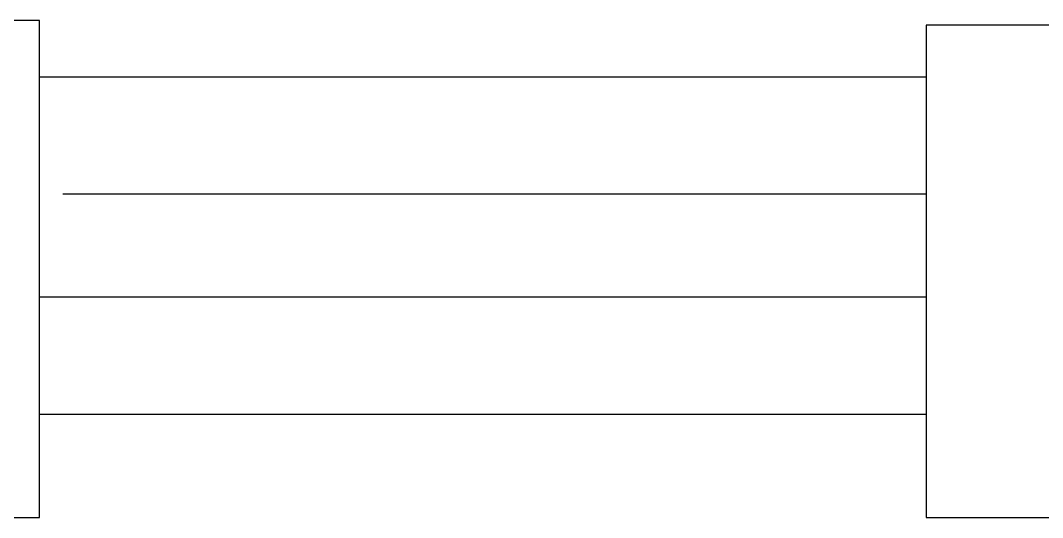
# Model space of a CAD drawing. Header units: inches. Extents: x 450 to 17534, y 459 to 10656.
# Drawn here: x 2738 to 5387, y 1431 to 2720 of the extents above; entities that cross this region are included whole.
import ezdxf

# ---------------------------------------------------------------- set-up
doc = ezdxf.new("R2010")
doc.units = ezdxf.units.IN
doc.header["$LTSCALE"] = 15
doc.header["$MEASUREMENT"] = 0
doc.layers.add('DRAWING', color=7, linetype='Continuous')

msp = doc.modelspace()

# ---------------------------------------------------------------- linework, layer by layer
at = {"layer": 'DRAWING'}
for points in [[(2349.20741, 1430.87583), (2787.08355, 1430.87583), (2787.08355, 2719.58373), (2349.20741, 2719.58373)], [(5085.93227, 1430.87583), (5961.68455, 1430.87583), (5961.68455, 2707.43418), (5085.93227, 2707.43418)]]:
    msp.add_lwpolyline(points, close=True, dxfattribs=at)
for points in [[(2787.08355, 2573.78859), (5085.93227, 2573.78859)], [(2847.89945, 2270.04875), (5085.93227, 2270.04875)], [(2787.08355, 2002.75783), (5085.93227, 2002.75783)], [(2787.08355, 1699.01799), (5085.93227, 1699.01799)]]:
    msp.add_lwpolyline(points, dxfattribs=at)

doc.saveas('drawing.dxf')
